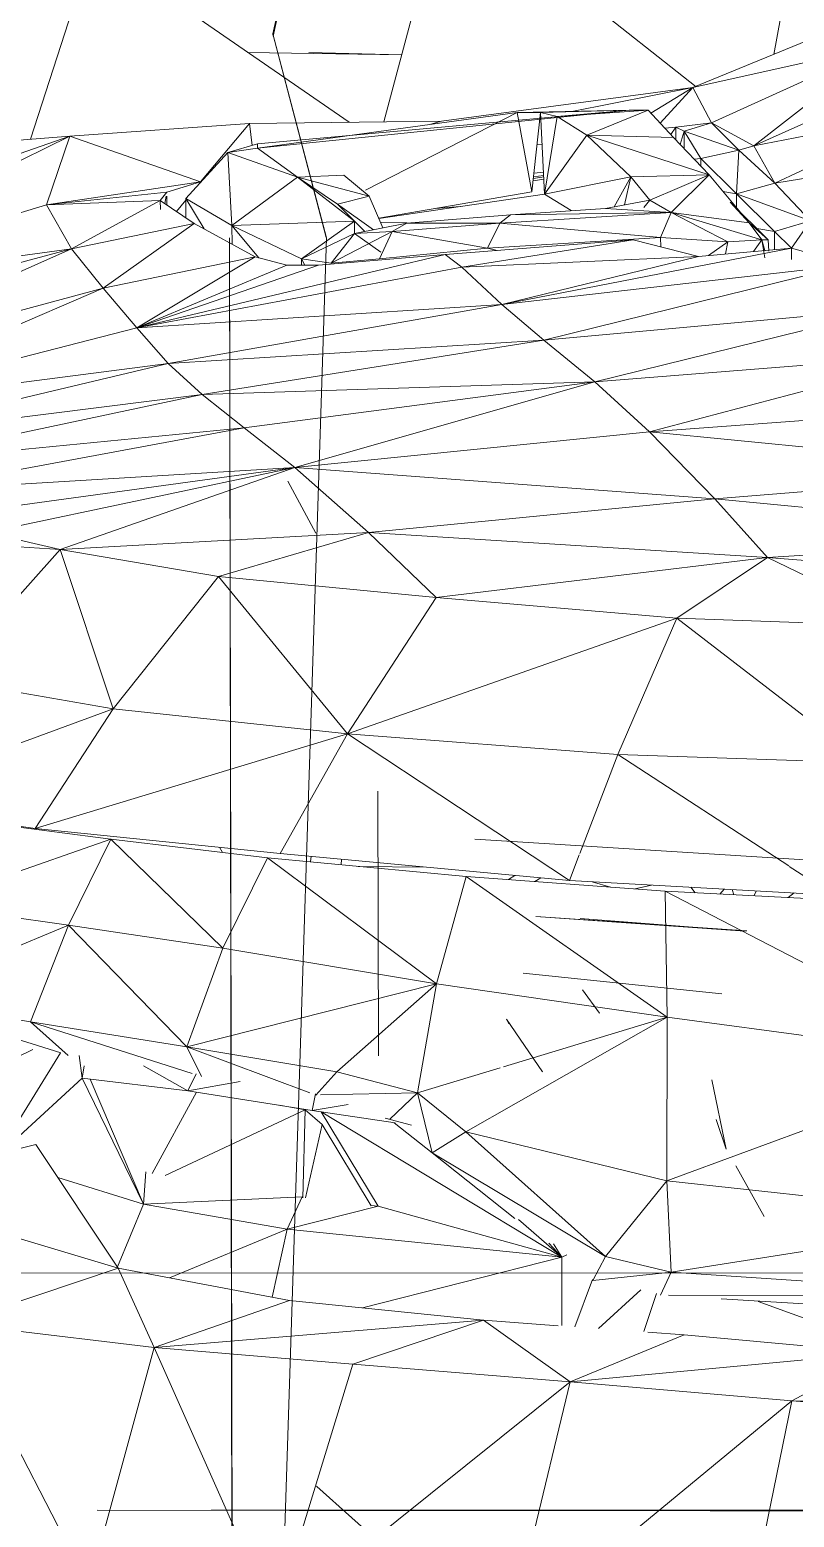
# Model space of a CAD drawing. Header units: inches. Extents: x 9594 to 15314, y -314 to 660.
# Drawn here: x 12413.94 to 12420.93, y 0.35 to 13.96 of the extents above; entities that cross this region are included whole.
import ezdxf

# ---------------------------------------------------------------- set-up
doc = ezdxf.new("R2010")
doc.units = ezdxf.units.IN
doc.header["$MEASUREMENT"] = 0
for name, color, linetype, lineweight in [('0-1', 7, 'Continuous', 5), ('0-3', 252, 'Continuous', 9), ('A-GENM', 5, 'Continuous', 9)]:
    doc.layers.add(name, color=color, linetype=linetype, lineweight=lineweight)

# ---------------------------------------------------------------- blocks, each defined once
blk = doc.blocks.new('Land_Rover_Evoque_-_SUV_Car_Vehicle_Automobile_13067 - Land Rover EVOQUE_dwg-1230547-BUILDING SECTION - EAST_WEST - LOOKING SOUTH2')
at = {"layer": 'A-GENM'}
for p, q in [((12417.03, 17.888), (12416.162, 13.919)), ((12417.03, 17.888), (12416.164, 13.897)), ((12421.069, 15.458), (12420.746, 13.731)), ((12417.743, 15.246), (12417.177, 13.113)), ((12417.743, 15.246), (12420.037, 13.434)), ((12414.517, 14.727), (12413.942, 12.954)), ((12414.517, 14.727), (12416.86, 13.11)), ((12420.005, 13.427), (12421.55, 14.061)), ((12416.649, 12.056), (12416.162, 13.919)), ((12416.164, 13.897), (12416.162, 13.919)), ((12416.652, 12.053), (12416.162, 13.919)), ((12415.928, 13.749), (12417.341, 13.728)), ((12417.341, 13.728), (12416.491, 13.748)), ((12420.005, 13.427), (12421.742, 13.814)), ((12420.177, 13.103), (12421.742, 13.814)), ((12420.563, 12.894), (12421.742, 13.814)), ((12420.563, 12.894), (12421.934, 13.509)), ((12420.005, 13.427), (12417.705, 13.119)), ((12420.005, 13.427), (12418.897, 13.209)), ((12420.005, 13.427), (12419.621, 13.193)), ((12420.005, 13.427), (12419.706, 13.101)), ((12420.005, 13.427), (12420.177, 13.103)), ((12416.02, 12.873), (12419.423, 13.219)), ((12416.02, 12.911), (12419.423, 13.219)), ((12419.423, 13.219), (12418.398, 13.2)), ((12419.423, 13.219), (12418.61, 13.2)), ((12418.765, 13.162), (12419.423, 13.219)), ((12419.596, 13.219), (12418.765, 13.162)), ((12419.035, 12.991), (12419.596, 13.219)), ((12419.596, 13.219), (12419.423, 13.219)), ((12419.827, 12.971), (12419.596, 13.219)), ((12422.145, 13.204), (12420.563, 12.894)), ((12420.755, 12.551), (12422.145, 13.204)), ((12415.946, 13.099), (12414.304, 12.983)), ((12415.946, 13.099), (12415.5, 12.565)), ((12417.705, 13.119), (12415.946, 13.099)), ((12415.946, 13.099), (12415.971, 12.897)), ((12416.02, 12.873), (12418.398, 13.2)), ((12417.008, 12.489), (12418.398, 13.2)), ((12417.705, 13.119), (12417.607, 13.092)), ((12418.61, 13.2), (12418.398, 13.2)), ((12418.398, 13.2), (12418.533, 12.472)), ((12418.61, 13.2), (12418.533, 12.472)), ((12418.765, 13.162), (12418.61, 13.2)), ((12418.61, 13.2), (12418.649, 12.453)), ((12418.765, 13.162), (12418.649, 12.453)), ((12419.035, 12.991), (12418.765, 13.162)), ((12419.749, 13.055), (12419.849, 13.065)), ((12419.849, 13.065), (12419.803, 12.997)), ((12420.177, 13.103), (12419.849, 13.065)), ((12419.849, 13.065), (12419.926, 13.027)), ((12419.849, 13.065), (12419.849, 12.948)), ((12420.177, 13.103), (12419.926, 13.027)), ((12420.177, 13.103), (12420.427, 12.855)), ((12420.177, 13.103), (12420.563, 12.894)), ((12414.304, 12.983), (12411.211, 11.908)), ((12414.304, 12.983), (12411.384, 11.546)), ((12414.304, 12.983), (12413.32, 12.905)), ((12414.304, 12.983), (12414.089, 12.353)), ((12414.304, 12.983), (12415.5, 12.565)), ((12419.035, 12.991), (12418.649, 12.453)), ((12420.154, 12.628), (12419.035, 12.991)), ((12419.439, 12.609), (12419.035, 12.991)), ((12419.035, 12.991), (12419.827, 12.971)), ((12420.154, 12.628), (12419.827, 12.971)), ((12419.926, 13.027), (12419.889, 12.906)), ((12419.926, 13.027), (12420.427, 12.855)), ((12419.926, 13.027), (12420.079, 12.779)), ((12419.926, 13.027), (12419.926, 12.868)), ((12415.75, 12.834), (12415.364, 12.412)), ((12415.75, 12.834), (12416.02, 12.911)), ((12416.02, 12.873), (12415.75, 12.834)), ((12416.387, 12.606), (12415.75, 12.834)), ((12415.75, 12.834), (12415.787, 12.164)), ((12416.02, 12.873), (12416.02, 12.911)), ((12416.387, 12.606), (12416.02, 12.873)), ((12418.625, 12.907), (12418.578, 12.902)), ((12420.427, 12.855), (12420.079, 12.779)), ((12420.427, 12.855), (12420.406, 12.455)), ((12420.427, 12.855), (12420.563, 12.894)), ((12420.427, 12.855), (12420.755, 12.551)), ((12420.755, 12.551), (12420.563, 12.894)), ((12420.755, 12.551), (12422.391, 12.821)), ((12420.079, 12.779), (12420.018, 12.771)), ((12420.079, 12.779), (12420.406, 12.455)), ((12420.079, 12.779), (12420.079, 12.707)), ((12415.5, 12.565), (12414.089, 12.353)), ((12415.5, 12.565), (12415.19, 12.469)), ((12416.387, 12.606), (12415.787, 12.164)), ((12416.387, 12.606), (12416.812, 12.626)), ((12416.387, 12.606), (12417.043, 12.435)), ((12416.387, 12.606), (12416.752, 12.359)), ((12416.387, 12.606), (12416.907, 12.206)), ((12416.812, 12.626), (12417.043, 12.435)), ((12418.544, 12.575), (12418.642, 12.588)), ((12418.546, 12.596), (12418.641, 12.609)), ((12418.548, 12.61), (12418.64, 12.622)), ((12418.638, 12.654), (12418.551, 12.644)), ((12418.551, 12.643), (12418.638, 12.653)), ((12419.439, 12.609), (12418.649, 12.453)), ((12419.439, 12.609), (12419.286, 12.337)), ((12419.439, 12.609), (12419.381, 12.355)), ((12420.154, 12.628), (12419.439, 12.609)), ((12419.613, 12.398), (12419.439, 12.609)), ((12419.613, 12.398), (12420.154, 12.628)), ((12419.806, 12.284), (12420.154, 12.628)), ((12420.154, 12.628), (12420.521, 12.189)), ((12420.406, 12.455), (12420.755, 12.551)), ((12420.755, 12.551), (12421.082, 12.207)), ((12414.089, 12.353), (12415.19, 12.469)), ((12414.089, 12.353), (12415.131, 12.393)), ((12414.319, 11.953), (12415.131, 12.393)), ((12415.19, 12.469), (12415.131, 12.393)), ((12415.44, 12.183), (12415.131, 12.393)), ((12415.131, 12.393), (12415.132, 12.313)), ((12415.184, 12.433), (12415.173, 12.365)), ((12415.19, 12.433), (12415.19, 12.353)), ((12415.365, 12.397), (12415.28, 12.292)), ((12415.364, 12.412), (12415.365, 12.235)), ((12415.787, 12.164), (12415.364, 12.412)), ((12415.364, 12.412), (12415.531, 12.134)), ((12417.043, 12.435), (12416.752, 12.359)), ((12417.043, 12.433), (12417.169, 12.143)), ((12417.131, 12.231), (12418.533, 12.472)), ((12417.132, 12.228), (12418.649, 12.453)), ((12418.893, 12.301), (12418.649, 12.453)), ((12418.893, 12.301), (12418.649, 12.453)), ((12419.207, 12.322), (12419.613, 12.398)), ((12419.613, 12.398), (12419.558, 12.33)), ((12419.806, 12.284), (12419.613, 12.398)), ((12420.406, 12.455), (12420.281, 12.476)), ((12420.406, 12.455), (12421.082, 12.207)), ((12420.406, 12.455), (12420.753, 12.111)), ((12420.406, 12.455), (12420.406, 12.326)), ((12414.089, 12.353), (12411.384, 11.546)), ((12414.089, 12.353), (12414.319, 11.953)), ((12416.752, 12.359), (12416.907, 12.206)), ((12417.083, 12.126), (12416.752, 12.359)), ((12417.389, 12.187), (12418.337, 12.264)), ((12417.651, 12.32), (12417.876, 12.338)), ((12418.24, 12.187), (12419.806, 12.284)), ((12418.24, 12.187), (12418.337, 12.264)), ((12418.337, 12.264), (12419.207, 12.322)), ((12418.337, 12.264), (12419.806, 12.284)), ((12419.806, 12.284), (12419.207, 12.322)), ((12419.806, 12.284), (12419.71, 12.054)), ((12419.806, 12.284), (12420.521, 12.189)), ((12419.806, 12.284), (12420.636, 12.035)), ((12419.806, 12.284), (12420.327, 12.016)), ((12420.521, 12.189), (12420.348, 12.378)), ((12420.348, 12.378), (12420.695, 12.035)), ((12415.44, 12.183), (12414.319, 11.953)), ((12414.607, 11.591), (12415.44, 12.183)), ((12415.999, 11.879), (12415.44, 12.183)), ((12416.907, 12.206), (12415.787, 12.164)), ((12416.424, 11.86), (12415.787, 12.164)), ((12415.787, 12.164), (12415.788, 11.994)), ((12415.787, 12.164), (12416.033, 11.87)), ((12416.907, 12.206), (12416.424, 11.86)), ((12416.907, 12.206), (12417.003, 12.11)), ((12416.907, 12.206), (12416.907, 12.091)), ((12416.907, 12.091), (12417.389, 12.187)), ((12417.389, 12.189), (12417.146, 12.197)), ((12417.254, 12.11), (12417.389, 12.187)), ((12417.254, 12.11), (12418.24, 12.187)), ((12417.389, 12.187), (12418.24, 12.187)), ((12418.24, 12.187), (12418.125, 11.957)), ((12418.24, 12.187), (12419.71, 12.054)), ((12420.521, 12.189), (12420.636, 12.035)), ((12420.521, 12.189), (12420.695, 12.035)), ((12420.753, 12.111), (12420.592, 12.137)), ((12421.082, 12.207), (12420.753, 12.111)), ((12421.082, 12.207), (12420.908, 11.959)), ((12415.812, -14.041), (12415.764, 12.052)), ((12415.812, -12.39), (12415.764, 12.052)), ((12415.812, -14.041), (12416.652, 12.053)), ((12416.907, 12.091), (12416.424, 11.86)), ((12417.254, 12.11), (12416.694, 11.822)), ((12416.907, 12.091), (12416.694, 11.822)), ((12416.907, 12.091), (12417.254, 12.11)), ((12416.907, 12.091), (12417.149, 11.922)), ((12417.254, 12.11), (12417.138, 11.861)), ((12417.254, 12.11), (12418.125, 11.957)), ((12419.458, 12.034), (12417.738, 11.899)), ((12417.892, 11.785), (12419.458, 12.034)), ((12419.71, 12.054), (12418.125, 11.957)), ((12420.057, 11.882), (12419.458, 12.034)), ((12420.327, 12.016), (12419.71, 12.054)), ((12419.71, 12.054), (12419.713, 11.97)), ((12420.327, 12.016), (12420.15, 11.891)), ((12420.327, 12.016), (12420.305, 11.905)), ((12420.636, 12.035), (12420.327, 12.016)), ((12420.636, 12.035), (12420.562, 11.928)), ((12420.636, 12.035), (12420.665, 11.868)), ((12420.636, 12.035), (12420.664, 11.937)), ((12420.636, 12.035), (12420.695, 12.035)), ((12420.695, 12.035), (12420.7, 11.93)), ((12420.753, 12.111), (12420.908, 11.959)), ((12420.753, 12.111), (12420.754, 11.945)), ((12411.384, 11.546), (12414.319, 11.953)), ((12414.319, 11.953), (12411.594, 11.223)), ((12414.319, 11.953), (12411.825, 10.842)), ((12414.607, 11.591), (12414.319, 11.953)), ((12415.999, 11.879), (12414.607, 11.591)), ((12417.738, 11.899), (12414.915, 11.229)), ((12414.915, 11.229), (12415.999, 11.879)), ((12416.289, 11.803), (12415.999, 11.879)), ((12416.694, 11.822), (12416.424, 11.86)), ((12416.424, 11.86), (12416.424, 11.803)), ((12416.424, 11.86), (12416.455, 11.803)), ((12417.738, 11.899), (12416.578, 11.803)), ((12417.138, 11.861), (12416.694, 11.822)), ((12418.125, 11.957), (12417.138, 11.861)), ((12417.892, 11.785), (12417.738, 11.899)), ((12420.057, 11.882), (12417.892, 11.785)), ((12418.125, 11.957), (12418.214, 11.937)), ((12420.908, 11.959), (12418.258, 11.442)), ((12418.258, 11.442), (12420.057, 11.882)), ((12420.908, 11.959), (12420.057, 11.882)), ((12420.908, 11.959), (12420.908, 11.853)), ((12420.908, 11.959), (12421.448, 11.807)), ((12414.915, 11.229), (12416.578, 11.803)), ((12414.915, 11.229), (12416.289, 11.803)), ((12417.892, 11.785), (12414.915, 11.229)), ((12416.578, 11.803), (12416.289, 11.803)), ((12418.258, 11.442), (12417.892, 11.785)), ((12421.448, 11.807), (12418.258, 11.442)), ((12421.448, 11.807), (12418.643, 11.117)), ((12414.607, 11.591), (12411.825, 10.842)), ((12414.607, 11.591), (12412.074, 10.499)), ((12414.915, 11.229), (12414.607, 11.591)), ((12418.258, 11.442), (12414.915, 11.229)), ((12418.258, 11.442), (12415.203, 10.904)), ((12418.258, 11.442), (12418.643, 11.117)), ((12418.643, 11.117), (12421.833, 11.406)), ((12419.107, 10.736), (12421.833, 11.406)), ((12414.915, 11.229), (12412.074, 10.499)), ((12414.915, 11.229), (12415.203, 10.904)), ((12415.203, 10.904), (12418.643, 11.117)), ((12415.513, 10.618), (12418.643, 11.117)), ((12419.107, 10.736), (12418.643, 11.117)), ((12415.203, 10.904), (12412.074, 10.499)), ((12415.203, 10.904), (12412.286, 10.213)), ((12415.203, 10.904), (12415.513, 10.618)), ((12422.277, 10.985), (12419.107, 10.736)), ((12419.608, 10.277), (12422.277, 10.985)), ((12415.513, 10.618), (12412.286, 10.213)), ((12412.516, 9.984), (12415.513, 10.618)), ((12415.513, 10.618), (12419.107, 10.736)), ((12415.898, 10.313), (12415.513, 10.618)), ((12415.898, 10.313), (12419.107, 10.736)), ((12416.361, 9.95), (12419.107, 10.736)), ((12419.608, 10.277), (12419.107, 10.736)), ((12419.608, 10.277), (12422.759, 10.507)), ((12412.516, 9.984), (12415.898, 10.313)), ((12412.786, 9.736), (12415.898, 10.313)), ((12415.898, 10.313), (12416.361, 9.95)), ((12416.361, 9.95), (12419.608, 10.277)), ((12420.207, 9.664), (12419.608, 10.277)), ((12419.608, 10.277), (12423.3, 9.914)), ((12412.786, 9.736), (12416.361, 9.95)), ((12416.361, 9.95), (12413.114, 9.507)), ((12416.361, 9.95), (12413.538, 9.355)), ((12416.361, 9.95), (12414.215, 9.202)), ((12416.361, 9.95), (12417.036, 9.357)), ((12416.361, 9.95), (12420.207, 9.664)), ((12416.297, 9.827), (12416.555, 9.349)), ((12420.207, 9.664), (12423.3, 9.914)), ((12417.036, 9.357), (12420.207, 9.664)), ((12420.69, 9.128), (12420.207, 9.664)), ((12423.861, 9.32), (12420.207, 9.664)), ((12414.215, 9.202), (12413.307, 9.259)), ((12413.538, 9.355), (12414.215, 9.202)), ((12414.215, 9.202), (12417.036, 9.357)), ((12417.036, 9.357), (12415.664, 8.954)), ((12417.036, 9.357), (12417.655, 8.763)), ((12417.036, 9.357), (12420.69, 9.128)), ((12420.69, 9.128), (12423.861, 9.32)), ((12414.215, 9.202), (12413.153, 8.012)), ((12414.215, 9.202), (12415.664, 8.954)), ((12414.215, 9.202), (12414.699, 7.744)), ((12417.655, 8.763), (12420.69, 9.128)), ((12420.69, 9.128), (12419.858, 8.572)), ((12420.69, 9.128), (12421.985, 8.496)), ((12420.69, 9.128), (12424.266, 8.841)), ((12415.664, 8.954), (12414.699, 7.744)), ((12415.664, 8.954), (12417.655, 8.763)), ((12415.664, 8.954), (12416.844, 7.515)), ((12417.655, 8.763), (12416.844, 7.515)), ((12417.655, 8.763), (12419.858, 8.572)), ((12419.858, 8.572), (12416.844, 7.515)), ((12419.858, 8.572), (12419.319, 7.325)), ((12419.858, 8.572), (12421.985, 8.496)), ((12419.858, 8.572), (12421.58, 7.249)), ((12414.699, 7.744), (12413.153, 8.012)), ((12414.699, 7.744), (12412.343, 6.879)), ((12414.699, 7.744), (12413.986, 6.65)), ((12416.844, 7.515), (12414.699, 7.744)), ((12416.844, 7.515), (12413.986, 6.65)), ((12416.844, 7.515), (12416.228, 6.421)), ((12419.319, 7.325), (12416.844, 7.515)), ((12418.876, 6.173), (12416.844, 7.515)), ((12419.319, 7.325), (12418.971, 6.42)), ((12421.58, 7.249), (12419.319, 7.325)), ((12419.319, 7.325), (12420.883, 6.306)), ((12417.122, 6.989), (12417.128, 4.569)), ((12412.343, 6.879), (12413.986, 6.65)), ((12413.986, 6.65), (12412.343, 6.879)), ((12414.678, 6.551), (12413.343, 6.723)), ((12414.678, 6.551), (12412.974, 5.955)), ((12413.986, 6.65), (12416.228, 6.421)), ((12416.228, 6.421), (12413.986, 6.65)), ((12414.678, 6.551), (12414.291, 5.763)), ((12416.112, 6.38), (12414.678, 6.551)), ((12415.704, 5.554), (12414.678, 6.551)), ((12418.01, 6.551), (12421.933, 6.304)), ((12415.699, 6.429), (12415.672, 6.478)), ((12418.876, 6.173), (12416.228, 6.421)), ((12418.876, 6.173), (12416.228, 6.421)), ((12418.966, 6.407), (12418.876, 6.173)), ((12416.112, 6.38), (12415.704, 5.554)), ((12417.931, 6.209), (12416.112, 6.38)), ((12417.659, 5.229), (12416.112, 6.38)), ((12416.507, 6.343), (12416.513, 6.394)), ((12416.786, 6.317), (12416.79, 6.368)), ((12417.568, 6.295), (12416.942, 6.302)), ((12420.888, 6.302), (12421.292, 6.039)), ((12417.931, 6.209), (12417.659, 5.229)), ((12419.751, 6.076), (12417.931, 6.209)), ((12419.77, 4.924), (12417.931, 6.209)), ((12418.375, 6.22), (12418.317, 6.181)), ((12418.558, 6.163), (12418.613, 6.198)), ((12418.558, 6.163), (12418.613, 6.198)), ((12421.292, 6.039), (12418.876, 6.173)), ((12421.292, 6.039), (12418.876, 6.173)), ((12419.083, 6.161), (12419.252, 6.112)), ((12419.473, 6.096), (12419.627, 6.131)), ((12419.627, 6.131), (12419.477, 6.096)), ((12422.597, 5.925), (12419.751, 6.076)), ((12422.751, 4.523), (12419.751, 6.076)), ((12419.77, 4.924), (12419.751, 6.076)), ((12419.987, 6.111), (12420.026, 6.061)), ((12420.293, 6.094), (12420.252, 6.049)), ((12420.38, 6.042), (12420.365, 6.09)), ((12420.563, 6.033), (12420.587, 6.078)), ((12420.879, 6.016), (12420.933, 6.059)), ((12414.291, 5.763), (12412.974, 5.955)), ((12414.291, 5.763), (12412.664, 5.09)), ((12414.291, 5.763), (12413.942, 4.88)), ((12415.374, 4.651), (12414.291, 5.763)), ((12415.704, 5.554), (12414.291, 5.763)), ((12420.501, 5.711), (12418.569, 5.845)), ((12418.569, 5.845), (12420.482, 5.71)), ((12418.569, 5.845), (12420.482, 5.71)), ((12420.482, 5.71), (12418.975, 5.825)), ((12420.501, 5.711), (12420.482, 5.71)), ((12415.374, 4.651), (12415.704, 5.554)), ((12417.659, 5.229), (12415.704, 5.554)), ((12418.453, 5.326), (12420.27, 5.135)), ((12418.453, 5.326), (12420.271, 5.135)), ((12417.659, 5.229), (12415.374, 4.651)), ((12417.659, 5.229), (12416.748, 4.421)), ((12417.659, 5.229), (12417.484, 4.23)), ((12419.77, 4.924), (12417.659, 5.229)), ((12418.995, 5.172), (12419.151, 4.959)), ((12413.942, 4.88), (12412.664, 5.09)), ((12412.664, 5.09), (12414.219, 4.595)), ((12420.27, 5.135), (12420.271, 5.135)), ((12419.77, 4.924), (12417.929, 3.875)), ((12419.77, 4.924), (12418.271, 4.469)), ((12418.32, 4.863), (12418.299, 4.904)), ((12418.299, 4.904), (12418.63, 4.422)), ((12419.15, 4.961), (12419.151, 4.959)), ((12419.768, 3.425), (12419.77, 4.924)), ((12422.751, 4.523), (12419.77, 4.924)), ((12415.374, 4.651), (12413.942, 4.88)), ((12413.942, 4.88), (12415.424, 4.408)), ((12413.942, 4.88), (12414.288, 4.573)), ((12413.963, 4.628), (12413.194, 4.245)), ((12416.748, 4.421), (12415.374, 4.651)), ((12415.374, 4.651), (12416.5, 4.23)), ((12415.374, 4.651), (12415.509, 4.381)), ((12413.771, 3.872), (12414.216, 4.595)), ((12414.415, 4.364), (12414.389, 4.572)), ((12422.751, 4.523), (12419.768, 3.425)), ((12413.84, 3.833), (12414.415, 4.364)), ((12414.415, 4.364), (12414.435, 4.478)), ((12415.382, 4.25), (12414.415, 4.364)), ((12414.978, 3.213), (12414.415, 4.364)), ((12414.978, 3.213), (12414.488, 4.356)), ((12415.382, 4.25), (12414.977, 4.477)), ((12415.382, 4.25), (12415.459, 4.403)), ((12416.748, 4.421), (12416.554, 4.21)), ((12417.484, 4.23), (12416.748, 4.421)), ((12418.243, 4.46), (12417.484, 4.23)), ((12418.63, 4.422), (12418.628, 4.424)), ((12415.463, 4.237), (12415.057, 3.492)), ((12415.861, 4.333), (12415.382, 4.25)), ((12416.522, 4.068), (12415.382, 4.25)), ((12416.522, 4.068), (12416.552, 4.221)), ((12417.484, 4.23), (12416.598, 4.211)), ((12417.484, 4.23), (12417.231, 3.99)), ((12417.929, 3.875), (12417.484, 4.23)), ((12417.484, 4.23), (12417.618, 3.682)), ((12420.311, 3.714), (12420.178, 4.349)), ((12416.222, 4.116), (12416.456, 4.075)), ((12416.852, 4.123), (12416.522, 4.068)), ((12415.175, 3.473), (12416.456, 4.075)), ((12416.456, 4.075), (12416.437, 3.271)), ((12416.456, 4.075), (12416.611, 3.941)), ((12417.281, 3.956), (12416.522, 4.068)), ((12417.124, 3.193), (12416.602, 4.056)), ((12418.805, 2.726), (12416.603, 4.056)), ((12417.431, 3.934), (12417.19, 3.997)), ((12417.618, 3.682), (12417.272, 3.957)), ((12420.22, 3.986), (12420.311, 3.714)), ((12416.459, 3.269), (12416.611, 3.941)), ((12416.611, 3.941), (12417.06, 3.196)), ((12417.929, 3.875), (12417.618, 3.682)), ((12419.768, 3.425), (12417.929, 3.875)), ((12419.207, 2.734), (12417.929, 3.875)), ((12412.329, 3.347), (12413.991, 3.759)), ((12414.746, 2.627), (12413.991, 3.759)), ((12414.746, 2.627), (12413.991, 3.759)), ((12418.376, 3.08), (12417.618, 3.682)), ((12419.207, 2.734), (12417.618, 3.682)), ((12420.398, 3.563), (12420.659, 3.1)), ((12414.978, 3.213), (12414.192, 3.457)), ((12414.978, 3.213), (12414.998, 3.508)), ((12419.768, 3.425), (12419.207, 2.734)), ((12422.942, 3.083), (12419.768, 3.425)), ((12419.768, 3.425), (12419.806, 2.59)), ((12412.329, 3.347), (12414.746, 2.627)), ((12414.978, 3.213), (12416.428, 3.279)), ((12416.292, 2.983), (12416.428, 3.279)), ((12414.739, 2.637), (12414.978, 3.213)), ((12416.292, 2.983), (12414.978, 3.213)), ((12416.292, 2.983), (12417.124, 3.193)), ((12417.057, 3.201), (12417.124, 3.193)), ((12418.805, 2.726), (12417.124, 3.193)), ((12418.805, 2.726), (12418.411, 3.072)), ((12422.942, 3.083), (12419.806, 2.59)), ((12416.292, 2.983), (12415.214, 2.538)), ((12416.154, 2.361), (12416.292, 2.983)), ((12418.805, 2.726), (12416.292, 2.983)), ((12418.805, 2.726), (12416.983, 2.262)), ((12418.805, 2.726), (12418.687, 2.854)), ((12418.805, 2.726), (12418.731, 2.849)), ((12418.805, 2.726), (12418.853, 2.748)), ((12418.805, 2.101), (12418.805, 2.726)), ((12419.207, 2.734), (12419.089, 2.513)), ((12419.207, 2.734), (12419.806, 2.59)), ((12413.238, 2.119), (12414.746, 2.627)), ((12416.313, 2.33), (12414.746, 2.627)), ((12415.074, 1.899), (12414.746, 2.627)), ((12416.313, 2.33), (12414.746, 2.627)), ((12419.806, 2.59), (12419.089, 2.513)), ((12419.806, 2.59), (12419.708, 2.378)), ((12419.806, 2.59), (12423.077, 2.372)), ((12412.16, 2.584), (12425.542, 2.581)), ((12418.925, 2.088), (12419.086, 2.523)), ((12415.074, 1.899), (12416.313, 2.33)), ((12418.09, 2.149), (12416.313, 2.33)), ((12418.09, 2.149), (12416.313, 2.33)), ((12419.53, 2.427), (12419.143, 2.073)), ((12419.673, 2.393), (12419.557, 2.047)), ((12423.077, 2.372), (12419.782, 2.378)), ((12422.274, 2.222), (12420.266, 2.345)), ((12421.933, 1.838), (12420.603, 2.321)), ((12414.478, -0.28), (12413.238, 2.119)), ((12415.074, 1.899), (12413.238, 2.119)), ((12415.074, 1.899), (12418.09, 2.149)), ((12416.892, 1.747), (12418.09, 2.149)), ((12418.773, 2.099), (12418.09, 2.149)), ((12418.883, 1.585), (12418.09, 2.149)), ((12418.773, 2.099), (12418.09, 2.149)), ((12418.883, 1.585), (12419.927, 2.015)), ((12419.927, 2.015), (12419.594, 2.04)), ((12419.927, 2.015), (12419.594, 2.04)), ((12421.725, 1.853), (12419.927, 2.015)), ((12421.725, 1.853), (12419.927, 2.015)), ((12414.478, -0.28), (12415.074, 1.899)), ((12416.18, -0.577), (12415.074, 1.899)), ((12416.892, 1.747), (12415.074, 1.899)), ((12418.883, 1.585), (12421.725, 1.853)), ((12420.913, 1.413), (12421.725, 1.853)), ((12416.18, -0.577), (12416.892, 1.747)), ((12418.883, 1.585), (12416.892, 1.747)), ((12416.18, -0.577), (12418.883, 1.585)), ((12418.325, -0.72), (12418.883, 1.585)), ((12420.913, 1.413), (12418.883, 1.585)), ((12418.325, -0.72), (12420.913, 1.413)), ((12420.452, -0.835), (12420.913, 1.413)), ((12420.913, 1.413), (12422.826, 1.269)), ((12420.913, 1.413), (12422.904, 1.384)), ((12416.562, 0.632), (12416.564, 0.63)), ((12416.564, 0.63), (12418.346, -0.964)), ((12414.552, 0.411), (12416.314, 0.409)), ((12416.929, 0.413), (12415.597, 0.411)), ((12416.314, 0.409), (12420.163, 0.406)), ((12420.313, 0.412), (12416.929, 0.413)), ((12426.772, 0.412), (12420.313, 0.412)), ((12420.163, 0.406), (12426.769, 0.404))]:
    blk.add_line(p, q, dxfattribs=at)
blk = doc.blocks.new('Land_Rover_Evoque_-_SUV_Car_Vehicle_Automobile_13067 - Land_Rover_Evoque_-_SUV_Car_Vehicle_Automobile_13067-1230553-BUILDING SECTION - EAST_WEST - LOOKING SOUTH2')
blk.add_blockref('Land_Rover_Evoque_-_SUV_Car_Vehicle_Automobile_13067 - Land Rover EVOQUE_dwg-1230547-BUILDING SECTION - EAST_WEST - LOOKING SOUTH2', (0, 0))
blk = doc.blocks.new('CTR  - Topography_rvt-1-BUILDING SECTION - EAST_WEST - LOOKING SOUTH2')
at = {"layer": '0-3'}
blk.add_blockref('Land_Rover_Evoque_-_SUV_Car_Vehicle_Automobile_13067 - Land_Rover_Evoque_-_SUV_Car_Vehicle_Automobile_13067-1230553-BUILDING SECTION - EAST_WEST - LOOKING SOUTH2', (0, 0), dxfattribs=at)

msp = doc.modelspace()

# ---------------------------------------------------------------- block references
at = {"layer": '0-1'}
msp.add_blockref('CTR  - Topography_rvt-1-BUILDING SECTION - EAST_WEST - LOOKING SOUTH2', (0, 0), dxfattribs=at)

doc.saveas('drawing.dxf')
